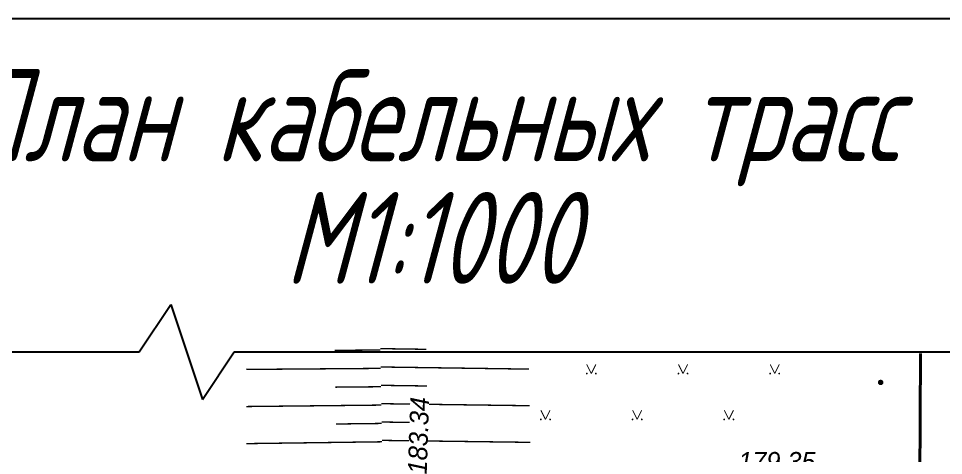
# Model space of a CAD drawing. Header units: millimetres. Extents: x 6735 to 13224, y -12144 to -9633.
# Drawn here: x 12231.4 to 12402.9, y -11256.4 to -11175.4 of the extents above; entities that cross this region are included whole.
import ezdxf

# ---------------------------------------------------------------- set-up
doc = ezdxf.new("R2010")
doc.units = ezdxf.units.MM
doc.linetypes.add('Cплошная', pattern=[0])
for name, color, linetype, lineweight in [('Рамка толстая', 7, 'Continuous', 60), ('Рамка тонкая', 5, 'Continuous', 25), ('Строительный', 251, 'Continuous', 13), ('Текст', 2, 'Continuous', 25)]:
    doc.layers.add(name, color=color, linetype=linetype, lineweight=lineweight)
doc.styles.add('Simplex', font='simplex.shx', dxfattribs={"width": 0.7, "oblique": 15})
doc.styles.get("Standard").update_dxf_attribs({"font": 'arial.ttf'})

# ---------------------------------------------------------------- blocks, each defined once
blk = doc.blocks.new('118 - 330 отм высот')
blk.add_hatch(color=7).paths.add_polyline_path([(0.098, 0.12), (0.002, 0.155), (-0.095, 0.121), (-0.146, 0.032), (-0.129, -0.069), (-0.05, -0.135), (0.052, -0.136), (0.131, -0.07), (0.149, 0.031)])
at = {"color": 7, "linetype": 'Continuous', "lineweight": 0, "const_width": 0.01, "flags": 128}
blk.add_lwpolyline([(0.098, 0.12), (0.002, 0.155), (-0.095, 0.121), (-0.146, 0.032), (-0.129, -0.069), (-0.05, -0.135), (0.052, -0.136), (0.131, -0.07), (0.149, 0.031), (0.098, 0.12)], close=True, dxfattribs=at)
blk = doc.blocks.new('2014 - 416 газон')
at = {"color": 7, "linetype": 'Continuous', "lineweight": 0, "const_width": 0.1, "flags": 128}
for points in [[(-0.5, 1), (0, 0)], [(0, 0), (0.5, 1)]]:
    blk.add_lwpolyline(points, dxfattribs=at)
for points in [[(-0.5, 0.05), (-0.456699, 0.025), (-0.456699, -0.025), (-0.5, -0.05), (-0.543301, -0.025), (-0.543301, 0.025), (-0.5, 0.05)], [(0.5, 0.05), (0.543301, 0.025), (0.543301, -0.025), (0.5, -0.05), (0.456699, -0.025), (0.456699, 0.025), (0.5, 0.05)]]:
    blk.add_lwpolyline(points, close=True, dxfattribs=at)

msp = doc.modelspace()

# ---------------------------------------------------------------- linework, layer by layer
at = {"layer": 'Рамка толстая', "color": 18, "lineweight": -2, "true_color": 0x000000}
msp.add_line((11890.39618, -11175.40772), (13223.52118, -11175.40772), dxfattribs=at)
at = {"layer": 'Рамка тонкая'}
for p, q in [((12253.77141, -11237.18571), (12259.63742, -11228.38671)), ((12259.63742, -11228.38671), (12265.50342, -11245.98472)), ((12115.67975, -11237.18571), (12253.77141, -11237.18571)), ((12265.50342, -11245.98472), (12271.36943, -11237.18571)), ((12271.36943, -11237.18571), (12409.46109, -11237.18571))]:
    msp.add_line(p, q, dxfattribs=at)
at = {"layer": 'Строительный', "lineweight": 40}
msp.add_line((12398.61827, -11237.47173), (12398.49047, -11265.51169), dxfattribs=at)
at = {"layer": 'Строительный', "color": 7, "linetype": 'Cплошная', "lineweight": 0, "const_width": 0.255, "flags": 128}
for points in [[(12298.51036, -11236.82197), (12290.01052, -11236.87397)], [(12298.50597, -11236.5629), (12307.00505, -11236.688)], [(12298.56865, -11240.22147), (12273.61377, -11240.4137)], [(12298.56416, -11239.9624), (12326.05177, -11240.35594)], [(12298.62815, -11243.62095), (12290.12851, -11243.69948)], [(12298.62357, -11243.36188), (12307.12275, -11243.48057)], [(12298.6887, -11247.02041), (12273.63544, -11247.28926)], [(12298.68405, -11246.76134), (12326.18591, -11247.1369)], [(12298.75015, -11250.41985), (12290.25078, -11250.52336)], [(12298.74544, -11250.16079), (12307.24468, -11250.27461)], [(12298.81234, -11253.81929), (12273.65308, -11254.16052)], [(12298.80758, -11253.56022), (12326.26606, -11253.92233)]]:
    msp.add_lwpolyline(points, dxfattribs=at)

# ---------------------------------------------------------------- block references
at = {"layer": 'Строительный', "color": 7, "zscale": 3.4}
for name, p, xscale, yscale in [('2014 - 416 газон', (12337.59612, -11241.17934), 1.7, 1.7), ('2014 - 416 газон', (12354.59612, -11241.17934), 1.7, 1.7), ('2014 - 416 газон', (12371.59612, -11241.17934), 1.7, 1.7), ('118 - 330 отм высот', (12391.22849, -11242.84508, 611.388), 3.4, 3.4), ('2014 - 416 газон', (12329.09612, -11249.67934), 1.7, 1.7), ('2014 - 416 газон', (12346.09612, -11249.67934), 1.7, 1.7), ('2014 - 416 газон', (12363.09612, -11249.67934), 1.7, 1.7)]:
    msp.add_blockref(name, p, dxfattribs=dict(at, xscale=xscale, yscale=yscale))

# ---------------------------------------------------------------- texts
at = {"layer": 'Строительный', "color": 7, "insert": (12364.84604, -11257.48665), "char_height": 3.4976004, "attachment_point": 4, "bg_fill": 3, "box_fill_scale": 1, "bg_fill_color": 256, "bg_fill_transparency": 4462}
msp.add_mtext('{\\fD431|c1|b0|i1;\\l\\C0;179.35}', dxfattribs=at)
at = {"layer": 'Текст', "insert": (12307.87578, -11204.70296), "char_height": 17, "width": 571.1606847, "attachment_point": 5, "line_spacing_factor": 0.8, "style": 'Simplex'}
msp.add_mtext('План кабельных трасс \\PМ1:1000', dxfattribs=at)

# ---------------------------------------------------------------- next in the draw order: texts
at = {"layer": 'Строительный', "color": 7, "insert": (12305.35413, -11259.83226), "char_height": 3.4976004, "attachment_point": 4, "rotation": 88.0869166, "bg_fill": 3, "box_fill_scale": 1, "bg_fill_color": 256, "bg_fill_transparency": 4264827}
msp.add_mtext('{\\fD431|c1|b0|i1;\\l\\C0;183.34}', dxfattribs=at)

doc.saveas('drawing.dxf')
